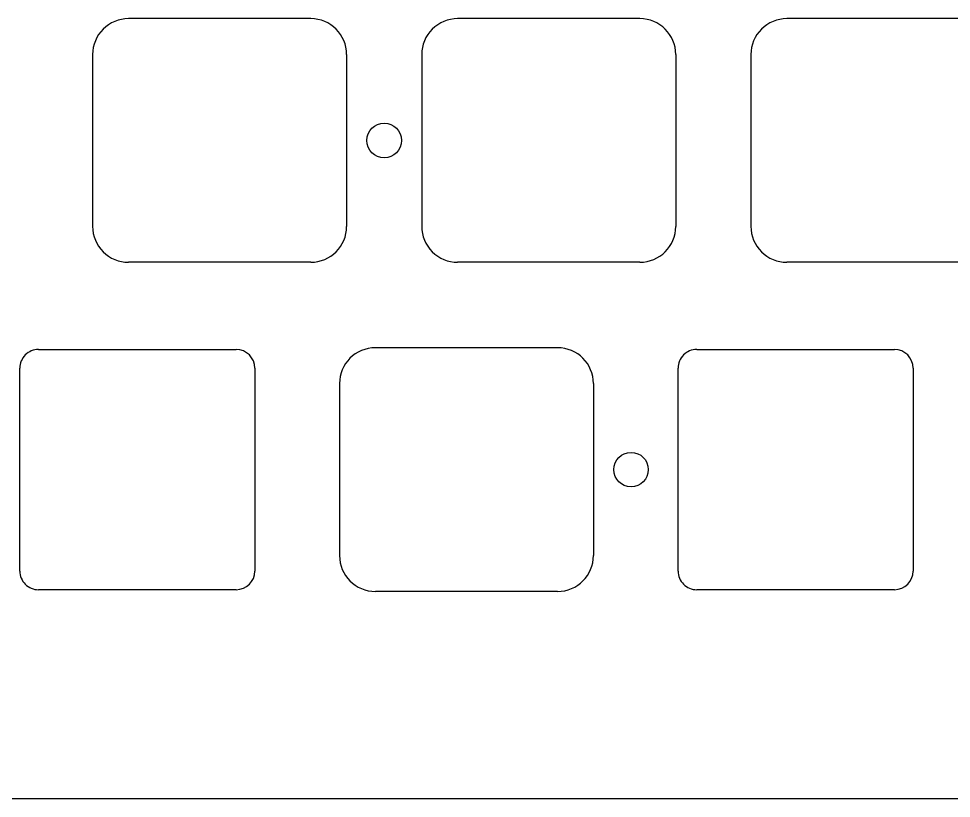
# Model space of a CAD drawing. Header units: millimetres. Extents: x -10 to 277, y -95 to 18.
# Drawn here: x 69.3 to 123.3, y -95.2 to -50.1 of the extents above; entities that cross this region are included whole.
import ezdxf

# ---------------------------------------------------------------- set-up
doc = ezdxf.new("R2010")
doc.units = ezdxf.units.MM
doc.header["$MEASUREMENT"] = 0
doc.layers.add('BLACK', color=7, linetype='CONTINUOUS')
doc.layers.add('Edge.Cuts', color=53, linetype='CONTINUOUS')

msp = doc.modelspace()

# ---------------------------------------------------------------- linework, layer by layer
at = {"layer": 'BLACK', "linetype": 'Continuous'}
for p, q in [((70.475, -69.25), (81.925, -69.25)), ((100.525, -69.15), (89.974999, -69.15)), ((108.575, -69.25), (120.025, -69.25)), ((69.4, -82.075), (69.4, -70.325)), ((83, -70.325), (83, -82.075)), ((107.5, -82.075), (107.5, -70.325)), ((121.1, -70.325), (121.1, -82.075)), ((87.9, -71.225), (87.9, -81.175001)), ((102.6, -71.225), (102.6, -81.175)), ((81.925, -83.15), (70.475, -83.15)), ((100.525, -83.25), (89.975, -83.25)), ((120.025, -83.15), (108.575, -83.15))]:
    msp.add_line(p, q, dxfattribs=at)
at = {"layer": 'BLACK'}
msp.add_circle((104.775, -76.2), 1, dxfattribs=at)
for centre, radius, start, end in [((70.474999, -70.324999), 1.074999, 89.9999467, 180.0000533), ((81.925, -70.325), 1.075, 0, 90), ((89.975004, -71.225004), 2.075004, 90.0001381, 179.9998896), ((100.525, -71.225), 2.075, 0, 90), ((108.574999, -70.324999), 1.074999, 89.9999467, 180.0000533), ((120.025, -70.325), 1.075, 0, 90), ((89.975002, -81.174998), 2.075002, 180.0000828, 269.9999448), ((100.525, -81.175), 2.075, 270, 0), ((70.474999, -82.075001), 1.074999, 179.9999467, 270.0000533), ((81.925, -82.075), 1.075, 270, 0), ((108.574999, -82.075001), 1.074999, 179.9999467, 270.0000533), ((120.025, -82.075), 1.075, 270, 0)]:
    msp.add_arc(centre, radius, start, end, dxfattribs=at)
at = {"layer": 'Edge.Cuts', "linetype": 'Continuous'}
for p, q in [((86.2375, -50.1), (75.6875, -50.1)), ((105.2875, -50.1), (94.7375, -50.1)), ((124.3375, -50.1), (113.7875, -50.1)), ((73.6125, -52.175), (73.6125, -62.125)), ((88.3125, -52.175), (88.3125, -62.125)), ((92.6625, -52.175), (92.6625, -62.125)), ((107.3625, -52.175), (107.3625, -62.125)), ((111.7125, -52.175), (111.7125, -62.125)), ((86.2375, -64.2), (75.6875, -64.2)), ((105.2875, -64.2), (94.7375, -64.2)), ((124.3375, -64.2), (113.7875, -64.2)), ((52.325, -95.226), (214.375, -95.226))]:
    msp.add_line(p, q, dxfattribs=at)
at = {"layer": 'Edge.Cuts'}
msp.add_circle((90.4875, -57.15), 1, dxfattribs=at)
for centre, radius, start, end in [((75.687472, -52.175015), 2.074972, 89.9992269, 179.9995858), ((86.237472, -52.175015), 2.075015, 0.0004142, 89.9992269), ((94.737472, -52.175015), 2.074972, 89.9992269, 179.9995858), ((105.287472, -52.175015), 2.075015, 0.0004142, 89.9992269), ((113.787472, -52.175015), 2.074972, 89.9992269, 179.9995858), ((75.687472, -62.125015), 2.074985, 179.9995858, 270.0007731), ((86.237472, -62.125015), 2.075028, 270.0007731, 0.0004142), ((94.737472, -62.125015), 2.074985, 179.9995858, 270.0007731), ((105.287472, -62.125015), 2.075028, 270.0007731, 0.0004142), ((113.787472, -62.125015), 2.074985, 179.9995858, 270.0007731)]:
    msp.add_arc(centre, radius, start, end, dxfattribs=at)

doc.saveas('drawing.dxf')
